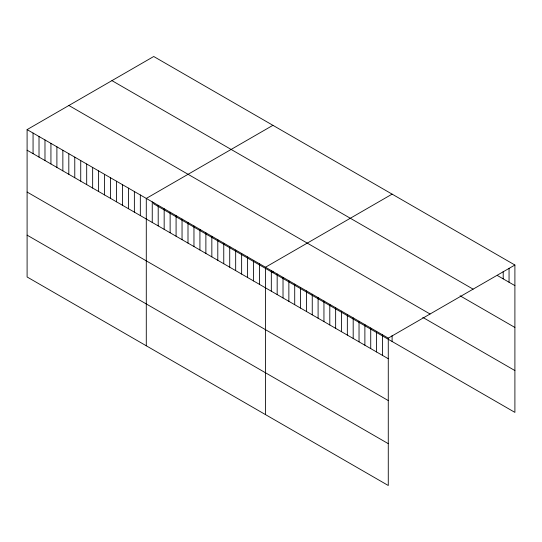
<?xml version="1.0" encoding="UTF-8"?>
<svg xmlns="http://www.w3.org/2000/svg" width="542" height="542" viewBox="0 0 542 542"><rect width="100%" height="100%" fill="white"/><g stroke="black" fill="none" stroke-linecap="round" stroke-linejoin="round"><path stroke-width="0.81" d="M27.1 129.613L388.275 338.133L388.275 485.497L27.1 276.976L27.1 129.613L153.725 56.504L514.9 265.024L514.9 412.387L153.725 203.867L153.725 202.369M272.917 125.317L146.286 198.426L146.286 345.782M392.103 194.131L265.472 267.24L265.472 414.596M388.275 338.133L514.9 265.024M497.36 275.492L514.9 285.62M111.943 80.629L473.112 289.15M460.077 295.803L514.9 327.456M68.888 105.487L430.057 314.008M422.801 317.382L514.9 370.552M27.1 150.209L388.275 358.729M27.1 192.044L388.275 400.565M27.1 235.14L388.275 443.661M509.053 268.243L509.053 282.247M503.206 271.454L503.206 278.873M392.103 335.512L392.103 341.487M382.422 334.76L382.422 355.356M376.575 331.386L376.575 351.975M370.728 328.005L370.728 348.601M364.881 324.631L364.881 345.227M359.034 321.257L359.034 341.853M353.188 317.876L353.188 338.472M347.341 314.502L347.341 335.098M341.494 311.128L341.494 331.724M335.647 307.748L335.647 328.344M329.8 304.374L329.8 324.97M323.947 301L323.947 321.596M318.1 297.619L318.1 318.215M312.253 294.245L312.253 314.841M306.406 290.871L306.406 311.467M300.559 287.49L300.559 308.086M294.712 284.116L294.712 304.712M288.866 280.742L288.866 301.338M283.019 277.368L283.019 297.964M277.172 273.988L277.172 294.584M272.917 271.183L272.917 272.68M271.318 270.614L271.318 291.21M259.516 263.798L259.516 284.394M253.554 260.356L253.554 280.952M247.599 256.915L247.599 277.511M241.637 253.473L241.637 274.069M235.675 250.031L235.675 270.627M229.72 246.596L229.72 267.192M223.758 243.155L223.758 263.751M217.796 239.713L217.796 260.309M211.841 236.271L211.841 256.867M205.879 232.83L205.879 253.426M199.923 229.388L199.923 249.984M193.961 225.953L193.961 246.549M187.999 222.511L187.999 243.107M182.044 219.07L182.044 239.666M176.082 215.628L176.082 236.224M170.127 212.186L170.127 232.782M164.165 208.745L164.165 229.341M158.203 205.31L158.203 225.906M152.248 201.868L152.248 222.464M140.331 194.984L140.331 215.581M134.369 191.543L134.369 212.139M128.407 188.101L128.407 208.697M122.451 184.666L122.451 205.255M116.489 181.224L116.489 201.82M110.534 177.783L110.534 198.379M104.572 174.341L104.572 194.937M98.61 170.899L98.61 191.495M92.655 167.458L92.655 188.054M86.693 164.023L86.693 184.612M80.731 160.581L80.731 181.177M74.776 157.139L74.776 177.735M68.814 153.698L68.814 174.294M62.858 150.256L62.858 170.852M56.896 146.814L56.896 167.41M50.934 143.373L50.934 163.969M44.979 139.938L44.979 160.534M39.017 136.496L39.017 157.092M33.062 133.054L33.062 153.65"/></g></svg>
